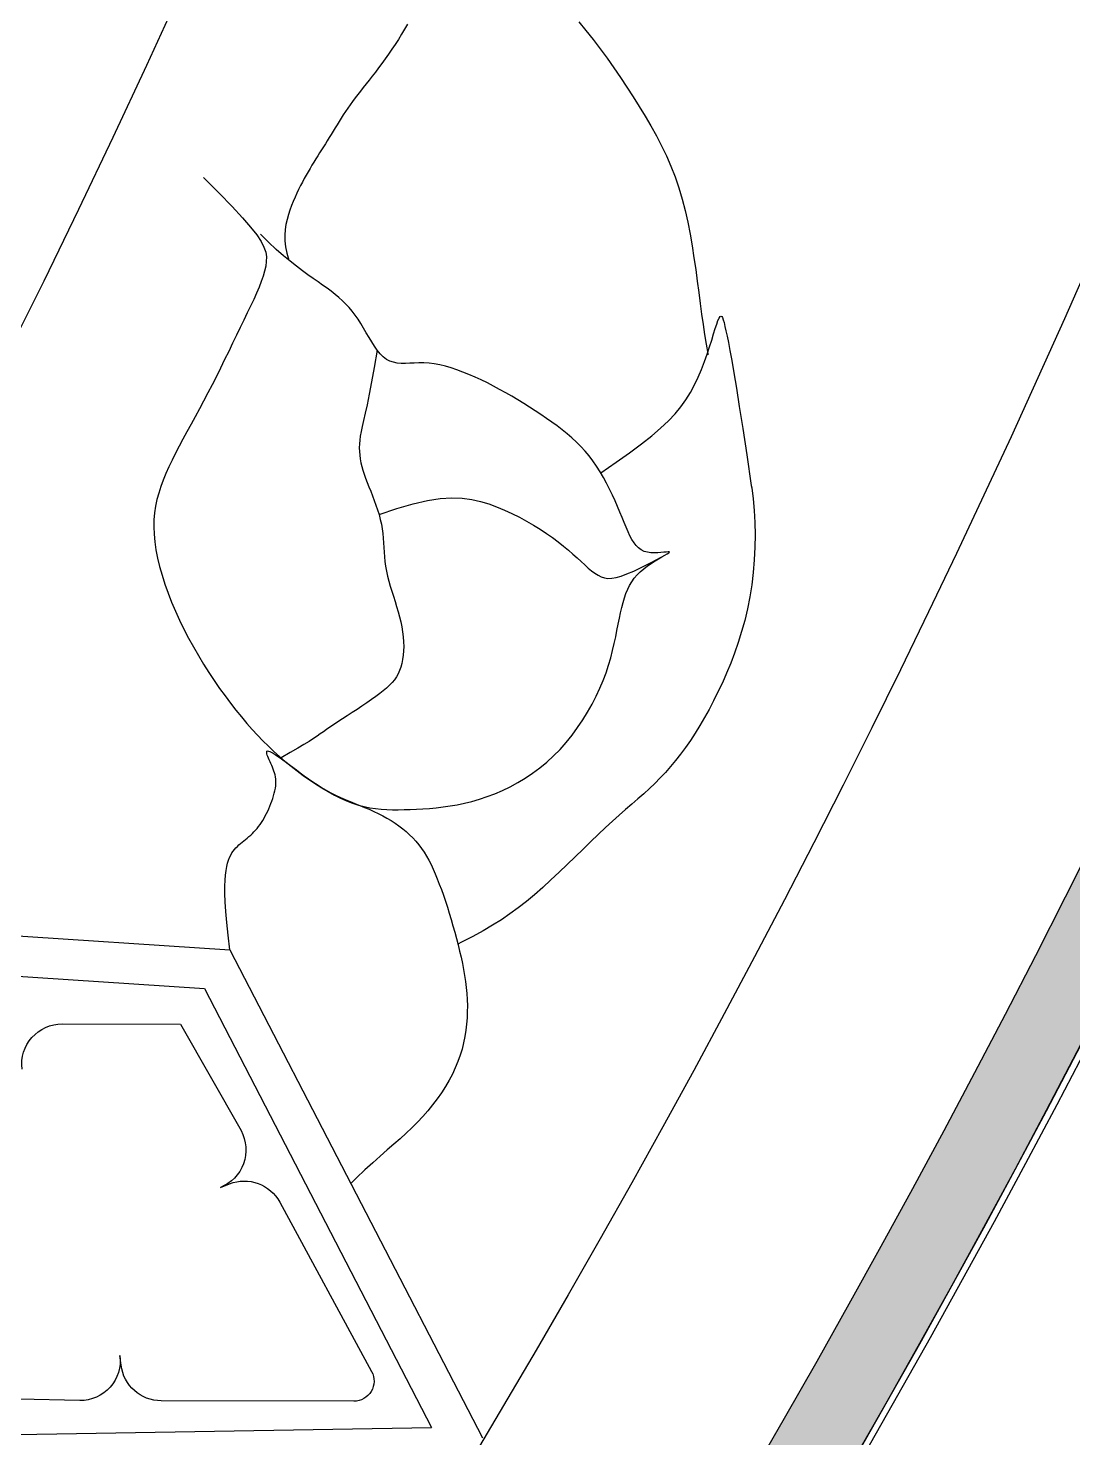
# Model space of a CAD drawing. Header units: feet. Extents: x 0 to 841, y 0 to 594.
# Drawn here: x 659.848 to 661.043, y 125.971 to 127.585 of the extents above; entities that cross this region are included whole.
import ezdxf

# ---------------------------------------------------------------- set-up
doc = ezdxf.new("R2010")
doc.units = ezdxf.units.FT
doc.header["$MEASUREMENT"] = 0
doc.layers.add('LOGO', color=7, linetype='Continuous')

# ---------------------------------------------------------------- blocks, each defined once
blk = doc.blocks.new('YOTA')
h = blk.add_hatch(color=1)
edge = h.paths.add_edge_path()
edge.add_arc((302.8865, 246.9749), 39.995, 0, 360)
edge = h.paths.add_edge_path(flags=16)
edge.add_arc((302.8865, 246.9749), 39.7003, 0, 360)
at = {"color": 2}
for p, q in [((333.1968, 229.064), (335.3061, 228.9235)), ((333.1269, 228.921), (335.2134, 228.782)), ((335.3061, 228.9235), (336.2266, 227.1434)), ((335.2134, 228.782), (336.0412, 227.1811)), ((334.2392, 227.1503), (336.0412, 227.1811))]:
    blk.add_line(p, q, dxfattribs=at)
for points in [[(336.5778, 232.3085), (336.6044, 232.2772), (336.6305, 232.2446), (336.6561, 232.211), (336.6812, 232.1766), (336.7058, 232.1416), (336.7299, 232.1063), (336.7534, 232.071), (336.7764, 232.0357), (336.7988, 232.0005), (336.8204, 231.9652), (336.8413, 231.9296), (336.8612, 231.8937), (336.88, 231.8572), (336.8978, 231.8201), (336.9143, 231.7822), (336.9294, 231.7434), (336.9431, 231.7035), (336.9553, 231.6625), (336.9661, 231.6205), (336.9756, 231.5778), (336.9841, 231.5347), (336.9916, 231.4915), (336.9983, 231.4483), (337.0045, 231.4054), (337.0101, 231.3632), (337.0155, 231.3218), (337.0207, 231.2815), (337.0259, 231.2426), (337.0312, 231.205), (337.0367, 231.1687), (337.0425, 231.1336), (337.0487, 231.0996), (337.0495, 231.0957)], [(335.9536, 232.3008), (335.9431, 232.2823), (335.9319, 232.2637), (335.9204, 232.2452), (335.9086, 232.2269), (335.8965, 232.2089), (335.8844, 232.1912), (335.8722, 232.1739), (335.86, 232.1572), (335.8481, 232.1411), (335.8364, 232.1256), (335.8249, 232.1108), (335.8137, 232.0966), (335.8029, 232.0828), (335.7923, 232.0695), (335.782, 232.0565), (335.7721, 232.0438), (335.7625, 232.0313), (335.7532, 232.019), (335.7442, 232.0067), (335.7356, 231.9944), (335.7273, 231.9821), (335.7193, 231.9699), (335.7115, 231.9578), (335.704, 231.9457), (335.6966, 231.9337), (335.6894, 231.9218), (335.6822, 231.91), (335.6752, 231.8983), (335.6681, 231.8869), (335.6611, 231.8755), (335.6541, 231.8644), (335.6471, 231.8533), (335.6401, 231.8422), (335.633, 231.8312), (335.626, 231.8201), (335.619, 231.8089), (335.612, 231.7976), (335.6049, 231.7861), (335.5979, 231.7744), (335.5909, 231.7624), (335.5839, 231.7501), (335.5769, 231.7376), (335.57, 231.7246), (335.5632, 231.7114), (335.5564, 231.6977), (335.5498, 231.6836), (335.5433, 231.669), (335.5369, 231.654), (335.5306, 231.6385), (335.5246, 231.6224), (335.519, 231.6058), (335.5141, 231.5884), (335.5102, 231.5703), (335.5074, 231.5512), (335.5061, 231.5313), (335.5064, 231.5103), (335.5087, 231.4881), (335.5132, 231.4648), (335.5202, 231.4402)], [(335.21, 231.7408), (335.2668, 231.6836), (335.3136, 231.6351), (335.3514, 231.5942), (335.3811, 231.5601), (335.4035, 231.5315), (335.4195, 231.5074), (335.4301, 231.4868), (335.4362, 231.4686), (335.4387, 231.4517), (335.4385, 231.4351), (335.4363, 231.4179), (335.4324, 231.3999), (335.427, 231.3811), (335.4202, 231.3613), (335.4121, 231.3406), (335.4028, 231.3189), (335.3925, 231.2961), (335.3812, 231.2723), (335.3692, 231.2474), (335.3566, 231.2213), (335.3434, 231.194), (335.3297, 231.1657), (335.3157, 231.1366), (335.3013, 231.1069), (335.2865, 231.0767), (335.2715, 231.0462), (335.2563, 231.0157), (335.241, 230.9853), (335.2255, 230.9552), (335.21, 230.9256), (335.1945, 230.8967), (335.1791, 230.8684), (335.1639, 230.8407), (335.149, 230.8136), (335.1345, 230.7871), (335.1206, 230.7611), (335.1073, 230.7355), (335.0947, 230.7105), (335.0829, 230.6858), (335.072, 230.6615), (335.0622, 230.6375), (335.0535, 230.6138), (335.046, 230.59), (335.0397, 230.5661), (335.0347, 230.542), (335.0311, 230.5174), (335.0289, 230.4923), (335.0283, 230.4664), (335.0292, 230.4396), (335.0318, 230.4118), (335.0361, 230.3828), (335.042, 230.3527), (335.0495, 230.3218), (335.0585, 230.2901), (335.0688, 230.2578), (335.0804, 230.2251), (335.0933, 230.1921), (335.1072, 230.1591), (335.1222, 230.126), (335.1381, 230.0931), (335.1549, 230.0606), (335.1725, 230.0285), (335.1907, 229.9969), (335.2095, 229.9659), (335.2287, 229.9356), (335.2482, 229.9061), (335.268, 229.8774), (335.288, 229.8497), (335.3079, 229.823), (335.3278, 229.7975), (335.3476, 229.7731), (335.3672, 229.7498), (335.3869, 229.7276), (335.4065, 229.7063), (335.4263, 229.6859), (335.4462, 229.6662), (335.4664, 229.6472), (335.4868, 229.6289), (335.5077, 229.6111), (335.529, 229.5936), (335.5508, 229.5766), (335.573, 229.56), (335.5955, 229.5441), (335.6183, 229.5288), (335.6411, 229.5143), (335.6639, 229.5008), (335.6867, 229.4884), (335.7092, 229.4772), (335.7314, 229.4672), (335.7532, 229.4587), (335.7745, 229.4517), (335.7954, 229.4461), (335.8161, 229.4418), (335.8366, 229.4387), (335.857, 229.4365), (335.8776, 229.4352), (335.8983, 229.4346), (335.9194, 229.4346), (335.9409, 229.435), (335.963, 229.4358), (335.9858, 229.4367), (336.0092, 229.438), (336.0332, 229.4397), (336.0578, 229.4419), (336.083, 229.4447), (336.1087, 229.4484), (336.1349, 229.4529), (336.1615, 229.4584), (336.1885, 229.4651), (336.2159, 229.4731), (336.2437, 229.4824), (336.2716, 229.4931), (336.2996, 229.5052), (336.3276, 229.5187), (336.3553, 229.5337), (336.3827, 229.5502), (336.4096, 229.5681), (336.4359, 229.5875), (336.4615, 229.6085), (336.4861, 229.631), (336.5097, 229.655), (336.5322, 229.6803), (336.5536, 229.7068), (336.5738, 229.7342), (336.5928, 229.7623), (336.6105, 229.7909), (336.6268, 229.8199), (336.6417, 229.8489), (336.6552, 229.8779), (336.6672, 229.9065), (336.6776, 229.9347), (336.6867, 229.9622), (336.6946, 229.9892), (336.7014, 230.0153), (336.7074, 230.0407), (336.7127, 230.0653), (336.7175, 230.0889), (336.7219, 230.1115), (336.7261, 230.133), (336.7304, 230.1534), (336.7348, 230.1726), (336.7395, 230.1907), (336.7447, 230.2077), (336.7503, 230.2237), (336.7566, 230.2388), (336.7637, 230.253), (336.7717, 230.2665), (336.7807, 230.2792), (336.7909, 230.2912), (336.8023, 230.3027), (336.8149, 230.3136), (336.8285, 230.3239), (336.8424, 230.3335), (336.8562, 230.3424), (336.8694, 230.3504), (336.8815, 230.3574), (336.892, 230.3635), (336.9003, 230.3684), (336.906, 230.372), (336.9086, 230.3744), (336.9077, 230.3755), (336.9037, 230.3756), (336.8971, 230.3749), (336.8882, 230.3738), (336.8777, 230.3726), (336.866, 230.3718), (336.8535, 230.3714), (336.8408, 230.3721), (336.8284, 230.3739), (336.8166, 230.3773), (336.806, 230.3825), (336.7964, 230.3896), (336.7877, 230.3984), (336.7796, 230.4088), (336.7721, 230.4207), (336.7649, 230.4341), (336.7579, 230.4489), (336.7509, 230.465), (336.7437, 230.4823), (336.7361, 230.5007), (336.7281, 230.5202), (336.7196, 230.5404), (336.7105, 230.5613), (336.7008, 230.5826), (336.6905, 230.6041), (336.6797, 230.6256), (336.6682, 230.6469), (336.656, 230.6677), (336.6433, 230.688), (336.6298, 230.7074), (336.6157, 230.7259), (336.6009, 230.7434), (336.5854, 230.7601), (336.5693, 230.776), (336.5526, 230.7914), (336.5352, 230.8062), (336.5173, 230.8206), (336.4988, 230.8347), (336.4798, 230.8486), (336.4602, 230.8624), (336.4402, 230.8762), (336.4196, 230.8899), (336.3986, 230.9035), (336.3773, 230.917), (336.3557, 230.9303), (336.3338, 230.9433), (336.3117, 230.9559), (336.2894, 230.9683), (336.2671, 230.9802), (336.2447, 230.9916), (336.2223, 231.0025), (336.1999, 231.0129), (336.1777, 231.0225), (336.1557, 231.0313), (336.134, 231.0393), (336.1126, 231.0464), (336.0917, 231.0524), (336.0712, 231.0573), (336.0513, 231.061), (336.032, 231.0634), (336.0134, 231.0645), (335.9954, 231.0646), (335.9782, 231.0641), (335.9616, 231.0635), (335.9458, 231.063), (335.9306, 231.0632), (335.9161, 231.0643), (335.9023, 231.0669), (335.8892, 231.0712), (335.8768, 231.0777), (335.865, 231.0867), (335.8539, 231.0979), (335.8432, 231.111), (335.8329, 231.1255), (335.8229, 231.1412), (335.8131, 231.1577), (335.8033, 231.1746), (335.7935, 231.1915), (335.7835, 231.2082), (335.7733, 231.2241), (335.7628, 231.2391), (335.7519, 231.2532), (335.7405, 231.2666), (335.7286, 231.2792), (335.7162, 231.2914), (335.7032, 231.3032), (335.6895, 231.3147), (335.6751, 231.3261), (335.6599, 231.3375), (335.644, 231.349), (335.6271, 231.3608), (335.6093, 231.3732), (335.5904, 231.3866), (335.5703, 231.4012), (335.5488, 231.4174), (335.5258, 231.4355), (335.5013, 231.4559), (335.475, 231.4789), (335.447, 231.5049), (335.4169, 231.5342)], [(336.6581, 230.6643), (336.7141, 230.7024), (336.7635, 230.7372), (336.8066, 230.7692), (336.8442, 230.7989), (336.8767, 230.8267), (336.9049, 230.8533), (336.9292, 230.8791), (336.9503, 230.9046), (336.9688, 230.9303), (336.9852, 230.9568), (337.0001, 230.9844), (337.0136, 231.0127), (337.0259, 231.0412), (337.0368, 231.0695), (337.0467, 231.0971), (337.0554, 231.1234), (337.0632, 231.148), (337.07, 231.1703), (337.076, 231.1899), (337.0812, 231.2062), (337.0857, 231.2189), (337.0897, 231.2279), (337.0932, 231.2335), (337.0963, 231.2356), (337.0993, 231.2343), (337.1021, 231.2299), (337.1049, 231.2223), (337.1079, 231.2117), (337.1111, 231.1982), (337.1147, 231.1819), (337.1188, 231.1627), (337.1236, 231.1392), (337.1292, 231.11), (337.1358, 231.0735), (337.1436, 231.0283), (337.1528, 230.9728), (337.1636, 230.9056), (337.1761, 230.825), (337.1905, 230.7297), (337.2071, 230.618)], [(335.8432, 231.111), (335.8324, 231.0485), (335.8226, 230.9952), (335.8138, 230.9502), (335.806, 230.9124), (335.7992, 230.8809), (335.7933, 230.8547), (335.7884, 230.8328), (335.7844, 230.8143), (335.7813, 230.7981), (335.7792, 230.7833), (335.7779, 230.7691), (335.7775, 230.7552), (335.7779, 230.7415), (335.7791, 230.728), (335.781, 230.7144), (335.7837, 230.7008), (335.7871, 230.687), (335.7911, 230.673), (335.7957, 230.6586), (335.8009, 230.6438), (335.8067, 230.6284), (335.8128, 230.6126), (335.8192, 230.5963), (335.8257, 230.5797), (335.8321, 230.5628), (335.8384, 230.5458), (335.8442, 230.5286), (335.8496, 230.5113), (335.8543, 230.494), (335.8582, 230.4768), (335.8612, 230.4597), (335.8634, 230.4427), (335.865, 230.4257), (335.8663, 230.4088), (335.8673, 230.3918), (335.8684, 230.3748), (335.8697, 230.3577), (335.8713, 230.3404), (335.8735, 230.3229), (335.8765, 230.3052), (335.8804, 230.2872), (335.8851, 230.269), (335.8903, 230.2506), (335.896, 230.232), (335.902, 230.2134), (335.908, 230.1946), (335.9139, 230.1759), (335.9195, 230.1571), (335.9247, 230.1384), (335.9292, 230.1199), (335.9329, 230.1014), (335.9358, 230.0832), (335.9379, 230.0652), (335.9391, 230.0477), (335.9395, 230.0306), (335.9391, 230.0141), (335.9379, 229.9982), (335.9358, 229.983), (335.9329, 229.9686), (335.9292, 229.9551), (335.9247, 229.9425), (335.9192, 229.9308), (335.9129, 229.9196), (335.9055, 229.909), (335.8971, 229.8988), (335.8876, 229.8887), (335.877, 229.8788), (335.8651, 229.8687), (335.852, 229.8583), (335.8376, 229.8476), (335.8218, 229.8364), (335.805, 229.8247), (335.7874, 229.8129), (335.7695, 229.8009), (335.7514, 229.789), (335.7335, 229.7773), (335.7161, 229.7659), (335.6996, 229.7551), (335.6842, 229.7449), (335.6703, 229.7355), (335.658, 229.727), (335.6467, 229.719), (335.6355, 229.7112), (335.6236, 229.703), (335.6103, 229.6941), (335.5946, 229.6841), (335.5758, 229.6726), (335.553, 229.659), (335.5254, 229.6431), (335.4922, 229.6243)], [(337.2071, 230.618), (337.2087, 230.6089), (337.2142, 230.5684), (337.2181, 230.5261), (337.2204, 230.4824), (337.2212, 230.4376), (337.2204, 230.3921), (337.2181, 230.3463), (337.2142, 230.3006), (337.2087, 230.2553), (337.2018, 230.2108), (337.1932, 230.1675), (337.1833, 230.1254), (337.1721, 230.0845), (337.1598, 230.0448), (337.1464, 230.0063), (337.1322, 229.969), (337.1173, 229.9329), (337.1018, 229.898), (337.0858, 229.8644), (337.0695, 229.8319), (337.0531, 229.8006), (337.0364, 229.7706), (337.0195, 229.7417), (337.0025, 229.7139), (336.9851, 229.6873), (336.9675, 229.6618), (336.9497, 229.6374), (336.9315, 229.6141), (336.913, 229.5919), (336.8942, 229.5707), (336.8751, 229.5505), (336.8555, 229.531), (336.8355, 229.5121), (336.8149, 229.4933), (336.7936, 229.4745), (336.7717, 229.4553), (336.749, 229.4356), (336.7255, 229.4149), (336.7012, 229.393), (336.6758, 229.3697), (336.6494, 229.3448), (336.6222, 229.3185), (336.5941, 229.2912), (336.5654, 229.2632), (336.5362, 229.2348), (336.5066, 229.2065), (336.4768, 229.1784), (336.4468, 229.1511), (336.4168, 229.1248), (336.3869, 229.0999), (336.3572, 229.0766), (336.3272, 229.0546), (336.2962, 229.0336), (336.2637, 229.0132), (336.229, 228.993), (336.1917, 228.9726), (336.151, 228.9516), (336.1372, 228.9448)], [(335.8496, 230.5113), (335.9151, 230.5342), (335.9737, 230.5512), (336.0261, 230.5628), (336.0729, 230.5696), (336.115, 230.5722), (336.1529, 230.571), (336.1876, 230.5666), (336.2196, 230.5596), (336.2496, 230.5504), (336.2785, 230.5397), (336.3068, 230.5279), (336.3345, 230.5151), (336.3615, 230.5017), (336.3877, 230.4875), (336.413, 230.4729), (336.4373, 230.4579), (336.4605, 230.4426), (336.4825, 230.4273), (336.5032, 230.4119), (336.5225, 230.3967), (336.5403, 230.3818), (336.5568, 230.3672), (336.5721, 230.3533), (336.5864, 230.3401), (336.5998, 230.3278), (336.6125, 230.3165), (336.6248, 230.3063), (336.6366, 230.2976), (336.6483, 230.2903), (336.6599, 230.2846), (336.6718, 230.2807), (336.6844, 230.2788), (336.6982, 230.2791), (336.714, 230.2817), (336.7323, 230.2868), (336.7536, 230.2947), (336.7786, 230.3055), (336.8079, 230.3195), (336.842, 230.3367), (336.8815, 230.3574)], [(335.3061, 228.9235), (335.2995, 228.9766), (335.2945, 229.0232), (335.2909, 229.0639), (335.2886, 229.0991), (335.2875, 229.1294), (335.2873, 229.1554), (335.2881, 229.1776), (335.2896, 229.1966), (335.2918, 229.2129), (335.2944, 229.2271), (335.2975, 229.2396), (335.3009, 229.2507), (335.3046, 229.2605), (335.3086, 229.2692), (335.313, 229.2769), (335.3177, 229.2838), (335.3226, 229.29), (335.3277, 229.2957), (335.3331, 229.301), (335.3388, 229.3061), (335.3446, 229.3111), (335.3506, 229.3161), (335.3567, 229.3211), (335.3628, 229.3262), (335.3691, 229.3313), (335.3753, 229.3366), (335.3815, 229.3421), (335.3876, 229.3477), (335.3935, 229.3537), (335.3994, 229.3599), (335.405, 229.3665), (335.4104, 229.3733), (335.4157, 229.3805), (335.4207, 229.388), (335.4256, 229.3958), (335.4303, 229.4038), (335.4349, 229.4121), (335.4393, 229.4206), (335.4435, 229.4294), (335.4476, 229.4384), (335.4516, 229.4476), (335.4554, 229.4569), (335.4589, 229.4663), (335.4622, 229.4757), (335.4652, 229.4852), (335.4678, 229.4946), (335.4699, 229.5038), (335.4716, 229.5129), (335.4728, 229.5217), (335.4735, 229.5303), (335.4735, 229.5386), (335.473, 229.5465), (335.472, 229.5542), (335.4705, 229.5616), (335.4687, 229.5689), (335.4665, 229.5759), (335.464, 229.5829), (335.4613, 229.5897), (335.4585, 229.5965), (335.4555, 229.6032), (335.4525, 229.6099), (335.4495, 229.6165), (335.4467, 229.6228), (335.4442, 229.6287), (335.4422, 229.6342), (335.4407, 229.6389), (335.4399, 229.643), (335.44, 229.6461), (335.441, 229.6482), (335.4431, 229.6492), (335.4464, 229.6489), (335.4509, 229.6474), (335.4565, 229.6447), (335.4631, 229.641), (335.4707, 229.6362), (335.4794, 229.6305), (335.4889, 229.6239), (335.4993, 229.6164), (335.5105, 229.6082), (335.5225, 229.5993), (335.5352, 229.5898), (335.5486, 229.5797), (335.5626, 229.5693), (335.5772, 229.5587), (335.5923, 229.5479), (335.6079, 229.5371), (335.6239, 229.5265), (335.6403, 229.5162), (335.6571, 229.5062), (335.6741, 229.4968), (335.6914, 229.4881), (335.7089, 229.4799), (335.7264, 229.4721), (335.7441, 229.4647), (335.7616, 229.4575), (335.7791, 229.4504), (335.7965, 229.4433), (335.8136, 229.4362), (335.8304, 229.4288), (335.8469, 229.421), (335.863, 229.4129), (335.8786, 229.4043), (335.8937, 229.3953), (335.9083, 229.3859), (335.9224, 229.376), (335.936, 229.3656), (335.9489, 229.3548), (335.9613, 229.3435), (335.9731, 229.3318), (335.9842, 229.3195), (335.9946, 229.3069), (336.0045, 229.2937), (336.0138, 229.2799), (336.0226, 229.2655), (336.0311, 229.2505), (336.0392, 229.2347), (336.047, 229.2182), (336.0546, 229.2009), (336.0621, 229.1828), (336.0695, 229.1637), (336.0769, 229.1437), (336.0843, 229.123), (336.0916, 229.1015), (336.0988, 229.0794), (336.1058, 229.0569), (336.1127, 229.0341), (336.1194, 229.011), (336.1259, 228.9878), (336.1321, 228.9647), (336.138, 228.9417), (336.1435, 228.919), (336.1487, 228.8965), (336.1535, 228.8741), (336.1578, 228.852), (336.1616, 228.8299), (336.1648, 228.8079), (336.1675, 228.7859), (336.1696, 228.7639), (336.171, 228.7419), (336.1717, 228.7197), (336.1716, 228.6975), (336.1708, 228.6751), (336.1691, 228.6526), (336.1664, 228.63), (336.1628, 228.6073), (336.1582, 228.5846), (336.1524, 228.5618), (336.1455, 228.539), (336.1373, 228.5161), (336.1279, 228.4933), (336.1171, 228.4704), (336.1051, 228.4476), (336.0918, 228.4249), (336.0773, 228.4024), (336.0618, 228.3801), (336.0452, 228.3581), (336.0276, 228.3364), (336.0091, 228.3152), (335.9898, 228.2944), (335.9696, 228.2741), (335.9487, 228.2543), (335.9268, 228.2346), (335.9039, 228.2145), (335.8797, 228.1935), (335.8541, 228.1712), (335.827, 228.147), (335.798, 228.1205), (335.7672, 228.0913), (335.7468, 228.0711)]]:
    blk.add_lwpolyline(points, dxfattribs=at)
blk.add_lwpolyline([(334.5476, 228.4886, -0.449939), (334.6943, 228.6533), (335.126, 228.6523), (335.3464, 228.264, -0.449939), (335.271, 228.0568), (335.3041, 228.0699, -0.379368), (335.4878, 228.003), (335.8225, 227.3854, -0.568106), (335.7578, 227.2767), (335.7574, 227.2767), (335.0551, 227.2783, -0.379368), (334.9091, 227.4083), (334.9049, 227.4437, -0.449939), (334.7583, 227.279), (334.3119, 227.2887)], format="xyb", dxfattribs=at)
at = {"color": 1}
for centre, radius in [((302.8815, 246.9749), 40.0001), ((302.8815, 246.9749), 40), ((302.8865, 246.9749), 39.995)]:
    blk.add_circle(centre, radius, dxfattribs=at)
at = {"color": 2}
for radius in [39.7003, 38.793]:
    blk.add_circle((302.8865, 246.9749), radius, dxfattribs=at)
for radius, start, end in [(35.3718, 329.5552, 29.02827), (34.4645, 331.24694, 27.33654)]:
    blk.add_arc((302.8865, 246.9749), radius, start, end, dxfattribs=at)

msp = doc.modelspace()

# ---------------------------------------------------------------- linework, layer by layer
at = {"layer": 'LOGO', "color": 1}
msp.add_circle((649.9138, 132.2024), 12.5548, dxfattribs=at)

# ---------------------------------------------------------------- block references
at = {"layer": 'LOGO', "xscale": 0.3139103563735262, "yscale": 0.3139103563735262, "zscale": 0.3139103563735262}
msp.add_blockref('YOTA', (554.8225, 54.668), dxfattribs=at)

doc.saveas('drawing.dxf')
